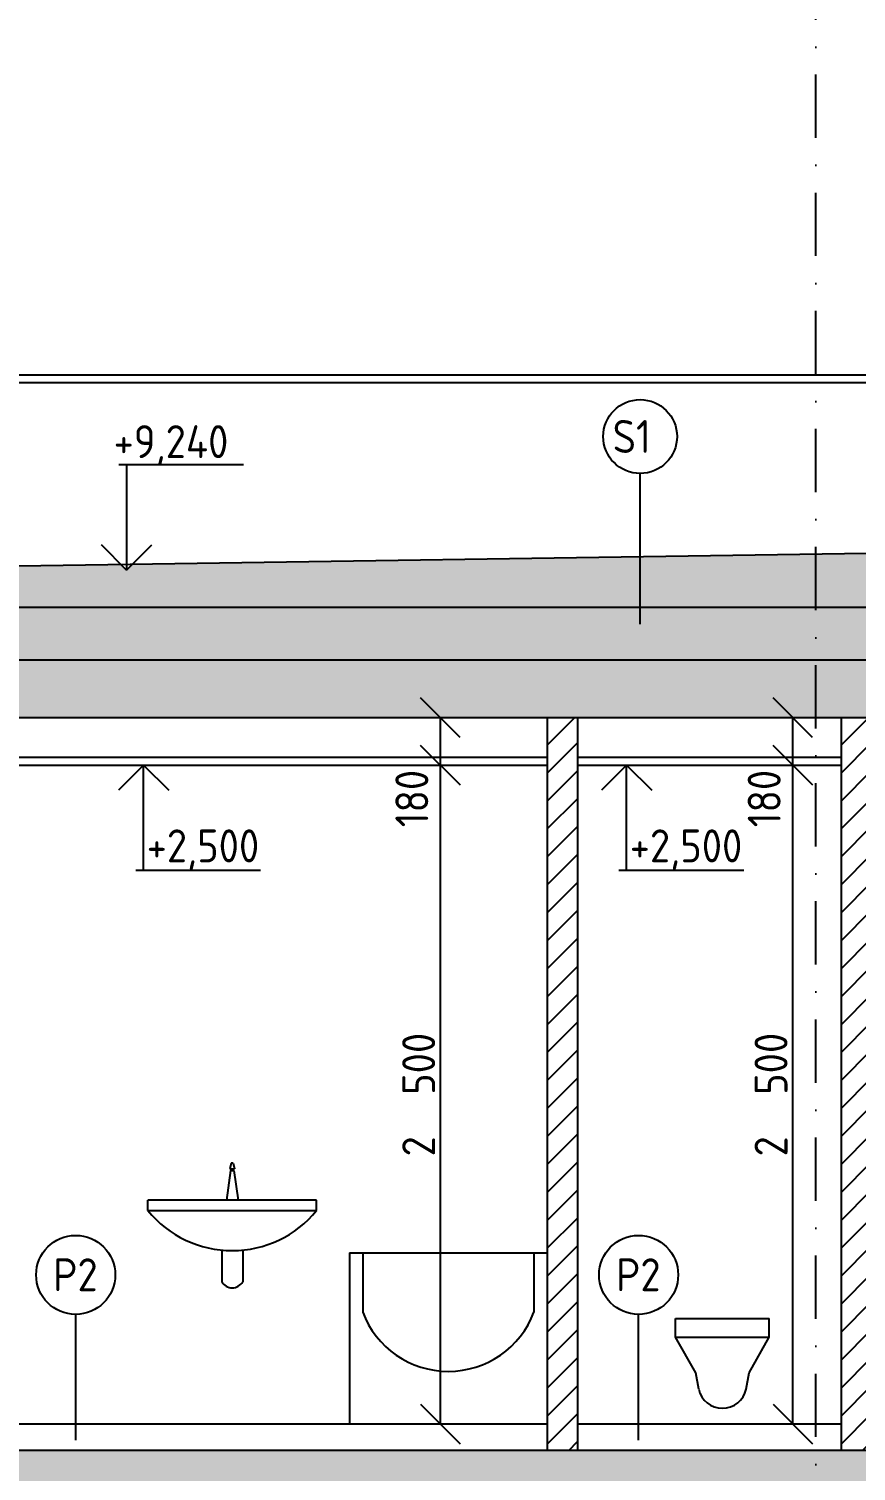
# Model space of a CAD drawing. Extents: x 3792242 to 5145247, y -1546315 to -1031918.
# Drawn here: x 3801868 to 3805008, y -1529822 to -1524350 of the extents above; entities that cross this region are included whole.
import ezdxf

# ---------------------------------------------------------------- set-up
doc = ezdxf.new("R2010")
doc.units = 0
doc.header["$MEASUREMENT"] = 0
doc.linetypes.add('BODKOCIARKOVANA_3', pattern=[5.6, 3, -1.3, 0, -1.3])
doc.layers.get('0').update_dxf_attribs({"linetype": 'CONTINUOUS'})
doc.layers.get('Defpoints').update_dxf_attribs({"color": 61, "linetype": 'CONTINUOUS'})
for name, color, linetype in [('KÓTY', 4, 'CONTINUOUS'), ('MÚRY', 1, 'CONTINUOUS'), ('OKNÁ', 143, 'CONTINUOUS'), ('osi', 253, 'CONTINUOUS'), ('TENKÁ', 7, 'CONTINUOUS'), ('ZARIADOVACIE', 144, 'CONTINUOUS'), ('ŠRAFY', 82, 'CONTINUOUS'), ('šrafy-múry', 8, 'CONTINUOUS')]:
    doc.layers.add(name, color=color, linetype=linetype)
doc.styles.add('STYLE1', font='isocp.shx')
doc.dimstyles.new('STANDARD-50', dxfattribs={"dimtxt": 125, "dimasz": 150, "dimexe": 10, "dimexo": 200, "dimgap": 20, "dimtad": 1, "dimdsep": 46, "dimlunit": 6, "dimtxsty": 'STYLE1', "dimblk1": 'OBLIQUE', "dimblk2": 'OBLIQUE', "dimsah": 1, "dimcen": 2.5, "dimse1": 1, "dimse2": 1, "dimadec": 0, "dimazin": 0, "dimtfac": 1, "dimtmove": 1, "dimatfit": 3, "dimldrblk": 'OBLIQUE', "dimfxl": 1, "dimtolj": 1, "dimtzin": 0, "dimarcsym": 0})
pattern_1 = [(45, (-139994.81, -26883.5), (53.0330086, 194.4543648), [250, -50, 0, -50])]
pattern_2 = [(0, (42813.193, 0), (0, 37.5), [37.5, -37.5]), (90, (42813.193, 0), (-37.5, 2e-15), [37.5, -37.5])]

# ---------------------------------------------------------------- blocks, each defined once
blk = doc.blocks.new('_OBLIQUE')
at = {"color": 0, "linetype": 'ByBlock'}
blk.add_line((-0.5, -0.5), (0.5, 0.5), dxfattribs=at)
blk = doc.blocks.new('*D33646')
at = {"layer": 'Defpoints', "color": 0}
for p in [(3804515.2, -1527143.8), (3804767.2, -1527143.8), (3804515.2, -1529643.8)]:
    blk.add_point(p, dxfattribs=at)
at = {"layer": 'KÓTY', "color": 0, "lineweight": -2, "ltscale": 0.25}
blk.add_line((3804767.2, -1529643.8), (3804767.2, -1527143.8), dxfattribs=at)
at = {"layer": 'KÓTY', "color": 0, "linetype": 'ByBlock', "lineweight": -2, "xscale": 150, "yscale": 150, "zscale": 150}
for p, rotation in [((3804767.2, -1527143.8), 90), ((3804767.2, -1529643.8), 270)]:
    blk.add_blockref('_OBLIQUE', p, dxfattribs=dict(at, rotation=rotation))
at = {"layer": 'KÓTY', "color": 0, "insert": (3804684.7, -1528393.8), "char_height": 125, "attachment_point": 5, "rotation": 90, "style": 'STYLE1'}
blk.add_mtext('\\A1;2ﾠ500', dxfattribs=at)
blk = doc.blocks.new('*D33647')
at = {"layer": 'Defpoints', "color": 0}
for p in [(3804767.2, -1526963.8), (3804767.2, -1526963.8), (3804767.2, -1527143.8)]:
    blk.add_point(p, dxfattribs=at)
at = {"layer": 'KÓTY', "color": 0, "lineweight": -2, "ltscale": 0.25}
blk.add_line((3804767.2, -1527143.8), (3804767.2, -1526963.8), dxfattribs=at)
at = {"layer": 'KÓTY', "color": 0, "linetype": 'ByBlock', "lineweight": -2, "xscale": 150, "yscale": 150, "zscale": 150}
for p, rotation in [((3804767.2, -1526963.8), 90), ((3804767.2, -1527143.8), 270)]:
    blk.add_blockref('_OBLIQUE', p, dxfattribs=dict(at, rotation=rotation))
at = {"layer": 'KÓTY', "color": 0, "insert": (3804658.7, -1527270.5), "char_height": 125, "attachment_point": 5, "rotation": 90, "style": 'STYLE1'}
blk.add_mtext('\\A1;180', dxfattribs=at)
blk = doc.blocks.new('*D33648')
at = {"layer": 'Defpoints', "color": 0}
for p in [(3803178.2, -1527143.8), (3803430.2, -1527143.8), (3803178.2, -1529643.8)]:
    blk.add_point(p, dxfattribs=at)
at = {"layer": 'KÓTY', "color": 0, "lineweight": -2, "ltscale": 0.25}
blk.add_line((3803430.2, -1529643.8), (3803430.2, -1527143.8), dxfattribs=at)
at = {"layer": 'KÓTY', "color": 0, "linetype": 'ByBlock', "lineweight": -2, "xscale": 150, "yscale": 150, "zscale": 150}
for p, rotation in [((3803430.2, -1527143.8), 90), ((3803430.2, -1529643.8), 270)]:
    blk.add_blockref('_OBLIQUE', p, dxfattribs=dict(at, rotation=rotation))
at = {"layer": 'KÓTY', "color": 0, "insert": (3803347.7, -1528393.8), "char_height": 125, "attachment_point": 5, "rotation": 90, "style": 'STYLE1'}
blk.add_mtext('\\A1;2ﾠ500', dxfattribs=at)
blk = doc.blocks.new('*D33649')
at = {"layer": 'Defpoints', "color": 0}
for p in [(3803430.2, -1526963.8), (3803430.2, -1526963.8), (3803430.2, -1527143.8)]:
    blk.add_point(p, dxfattribs=at)
at = {"layer": 'KÓTY', "color": 0, "lineweight": -2, "ltscale": 0.25}
blk.add_line((3803430.2, -1527143.8), (3803430.2, -1526963.8), dxfattribs=at)
at = {"layer": 'KÓTY', "color": 0, "linetype": 'ByBlock', "lineweight": -2, "xscale": 150, "yscale": 150, "zscale": 150}
for p, rotation in [((3803430.2, -1526963.8), 90), ((3803430.2, -1527143.8), 270)]:
    blk.add_blockref('_OBLIQUE', p, dxfattribs=dict(at, rotation=rotation))
at = {"layer": 'KÓTY', "color": 0, "insert": (3803321.7, -1527270.5), "char_height": 125, "attachment_point": 5, "rotation": 90, "style": 'STYLE1'}
blk.add_mtext('\\A1;180', dxfattribs=at)

msp = doc.modelspace()

# ---------------------------------------------------------------- hatches: boundary and pattern name
at = {"layer": 'ŠRAFY'}
h = msp.add_hatch(dxfattribs=at)
h.set_pattern_fill('SQUARE', color=256, scale=300)
h.set_pattern_definition(pattern_2)
h.paths.add_polyline_path([(3800837.693, -1526403.77), (3796440.193, -1526337.808), (3796440.193, -1526543.77), (3809320.193, -1526543.77), (3809320.193, -1526276.533), (3802260.535, -1526382.428), (3802239.193, -1526403.77), (3802218.481, -1526383.058)])
h.paths.add_polyline_path([(3808320.193, -1526564.799), (3808320.193, -1526277.201), (3808570.193, -1526277.201), (3808570.193, -1526564.799)], flags=9)
h.paths.add_polyline_path([(3806196.995, -1526317.059), (3806703.794, -1526317.059), (3806703.794, -1526517.173), (3806196.995, -1526517.173)], flags=24)
h = msp.add_hatch(dxfattribs=at)
h.set_pattern_fill('SQUARE', color=256, scale=300)
h.set_pattern_definition(pattern_2)
h.paths.add_polyline_path([(3806248.152, -1526543.77), (3796440.193, -1526543.77), (3796440.193, -1526743.77), (3806248.152, -1526743.77)])
h.paths.add_polyline_path([(3797085.193, -1526935.299), (3797085.193, -1526647.701), (3797335.193, -1526647.701), (3797335.193, -1526935.299)], flags=9)
at = {"layer": 'ŠRAFY', "ltscale": 0.25}
h = msp.add_hatch(dxfattribs=at)
h.set_pattern_fill('ANSI31', color=256, scale=600, style=0)
h.set_pattern_definition([(45, (-465210.81, -3000), (-53.0330086, 53.0330086), [])])
h.paths.add_polyline_path([(3803950.193, -1529743.77), (3803950.193, -1529643.77), (3803950.193, -1526963.77), (3803835.193, -1526963.77), (3803835.193, -1529643.77), (3803835.193, -1529743.77)])
h = msp.add_hatch(dxfattribs=at)
h.set_pattern_fill('ANSI31', color=256, scale=600, style=0)
h.set_pattern_definition([(45, (-464095.81, -3000), (-53.0330086, 53.0330086), [])])
h.paths.add_polyline_path([(3805065.193, -1529743.77), (3805065.193, -1529643.77), (3805065.193, -1526963.77), (3804950.193, -1526963.77), (3804950.193, -1529643.77), (3804950.193, -1529743.77)])
at = {"layer": 'šrafy-múry'}
h = msp.add_hatch(dxfattribs=at)
h.set_pattern_fill('ANSI36', color=253, scale=800)
h.set_pattern_definition(pattern_1)
h.paths.add_polyline_path([(3801420.193, -1527013.77), (3801420.193, -1526963.77), (3801535.193, -1526963.77), (3801585.193, -1526963.77), (3803835.193, -1526963.77), (3803950.193, -1526963.77), (3804950.193, -1526963.77), (3805065.193, -1526963.77), (3809340.193, -1526963.77), (3809340.193, -1527213.77), (3809680.193, -1527213.77), (3809680.193, -1525793.77), (3809520.193, -1525793.77), (3809520.193, -1526743.77), (3796240.193, -1526743.77), (3796240.193, -1525793.77), (3796080.193, -1525793.77), (3796080.193, -1527383.77), (3796420.193, -1527383.77), (3796420.193, -1527013.77), (3796420.193, -1526963.77), (3800085.193, -1526963.77), (3800085.193, -1527013.77)])
h.paths.add_polyline_path([(3797085.193, -1526935.299), (3797085.193, -1526647.701), (3797335.193, -1526647.701), (3797335.193, -1526935.299)], flags=24)
h.paths.add_polyline_path([(3808246.193, -1527070.799), (3808246.193, -1526783.201), (3808496.193, -1526783.201), (3808496.193, -1527070.799)], flags=24)
h.paths.add_polyline_path([(3808601.193, -1526941.799), (3808601.193, -1526654.201), (3808851.193, -1526654.201), (3808851.193, -1526941.799)], flags=24)
h = msp.add_hatch(dxfattribs=at)
h.set_pattern_fill('ANSI36', color=253, scale=800)
h.set_pattern_definition(pattern_1)
h.paths.add_polyline_path([(3796080.193, -1530213.77), (3796420.193, -1530213.77), (3796420.193, -1529963.77), (3801370.193, -1529963.77), (3801535.193, -1529963.77), (3803835.193, -1529963.77), (3803950.193, -1529963.77), (3804950.193, -1529963.77), (3805065.193, -1529963.77), (3809340.193, -1529963.77), (3809340.193, -1530213.77), (3809680.193, -1530213.77), (3809680.193, -1529743.77), (3796080.193, -1529743.77)])

# ---------------------------------------------------------------- linework, layer by layer
at = {"layer": 'MÚRY'}
for p, q in [((3809320.193, -1526276.533), (3800837.693, -1526403.77)), ((3803835.193, -1526963.77), (3801535.193, -1526963.77)), ((3803835.193, -1526963.77), (3803835.193, -1529643.77)), ((3804950.193, -1526963.77), (3803950.193, -1526963.77)), ((3803950.193, -1526963.77), (3803950.193, -1529643.77)), ((3804950.193, -1526963.77), (3804950.193, -1529643.77)), ((3803835.193, -1529643.77), (3801585.193, -1529643.77)), ((3804950.193, -1529643.77), (3803950.193, -1529643.77))]:
    msp.add_line(p, q, dxfattribs=at)
at = {"layer": 'OKNÁ', "ltscale": 0.25}
for p, q in [((3804187.943, -1526608.389), (3804187.943, -1526036.943)), ((3802046.193, -1529705.338), (3802046.193, -1529227.662)), ((3804182.193, -1529705.338), (3804182.193, -1529227.662))]:
    msp.add_line(p, q, dxfattribs=at)
for centre, radius in [((3804187.943, -1525896.943), 140), ((3802046.193, -1529077.662), 150), ((3804182.193, -1529077.662), 150)]:
    msp.add_circle(centre, radius, dxfattribs=at)
at = {"layer": 'osi', "linetype": 'BODKOCIARKOVANA_3', "ltscale": 80}
msp.add_line((3804855.193, -1542239.5), (3804855.193, -1519829.5), dxfattribs=at)
at = {"layer": 'TENKÁ'}
for p, q in [((3841450.193, -1525663.77), (3801758.2, -1525663.77)), ((3809290.193, -1525693.77), (3801758.2, -1525693.77)), ((3796440.193, -1526543.77), (3809320.193, -1526543.77)), ((3796240.193, -1526743.77), (3809520.193, -1526743.77)), ((3803950.193, -1526963.77), (3803835.193, -1526963.77)), ((3805065.193, -1526963.77), (3804950.193, -1526963.77)), ((3801585.193, -1527113.77), (3803835.193, -1527113.77)), ((3803950.193, -1527113.77), (3804950.193, -1527113.77)), ((3801585.193, -1527143.77), (3803835.193, -1527143.77)), ((3803950.193, -1527143.77), (3804950.193, -1527143.77)), ((3803835.193, -1529643.77), (3803835.193, -1529743.77)), ((3803950.193, -1529643.77), (3803950.193, -1529743.77)), ((3804950.193, -1529643.77), (3804950.193, -1529743.77)), ((3809720.193, -1529743.77), (3796040.193, -1529743.77))]:
    msp.add_line(p, q, dxfattribs=at)
at = {"layer": 'TENKÁ', "linetype": 'ByBlock', "ltscale": 0.25}
for p, q in [((3802683.498, -1526003.77), (3802209.599, -1526003.77)), ((3802239.193, -1526003.77), (3802239.193, -1526403.77)), ((3802239.193, -1526403.77), (3802143.733, -1526308.311)), ((3802239.193, -1526403.77), (3802334.652, -1526308.311)), ((3802303.693, -1527143.77), (3802208.233, -1527239.23)), ((3802303.693, -1527143.77), (3802399.152, -1527239.23)), ((3802303.693, -1527543.77), (3802303.693, -1527143.77)), ((3804136.693, -1527143.77), (3804041.233, -1527239.23)), ((3804136.693, -1527143.77), (3804232.152, -1527239.23)), ((3804136.693, -1527543.77), (3804136.693, -1527143.77)), ((3802747.998, -1527543.77), (3802274.099, -1527543.77)), ((3804580.998, -1527543.77), (3804107.099, -1527543.77))]:
    msp.add_line(p, q, dxfattribs=at)
at = {"layer": 'ZARIADOVACIE', "ltscale": 0.25}
for p, q in [((3802636.043, -1528653.905), (3802631.229, -1528674.8)), ((3802644.342, -1528653.905), (3802636.043, -1528653.905)), ((3802644.342, -1528653.905), (3802649.157, -1528674.8)), ((3802633.755, -1528681.058), (3802617.827, -1528794.395)), ((3802631.229, -1528674.8), (3802649.157, -1528674.8)), ((3802633.755, -1528681.058), (3802646.63, -1528681.058)), ((3802636.193, -1528681.058), (3802636.193, -1528674.8)), ((3802644.193, -1528681.058), (3802644.193, -1528674.8)), ((3802646.63, -1528681.058), (3802662.559, -1528794.395)), ((3802320.193, -1528833.77), (3802320.193, -1528793.77)), ((3802960.193, -1528793.77), (3802320.193, -1528793.77)), ((3802320.193, -1528833.77), (3802960.193, -1528833.77)), ((3802960.193, -1528833.77), (3802960.193, -1528793.77)), ((3802600.193, -1528983.711), (3802600.193, -1529103.711)), ((3802680.193, -1528983.711), (3802680.193, -1529103.711)), ((3803085.193, -1528993.77), (3803085.193, -1529643.77)), ((3803085.193, -1528993.77), (3803835.193, -1528993.77)), ((3803135.193, -1528993.77), (3803135.193, -1529218.77)), ((3803785.193, -1528993.77), (3803785.193, -1529218.77)), ((3804322.693, -1529313.77), (3804322.693, -1529243.77)), ((3804322.693, -1529243.77), (3804677.693, -1529243.77)), ((3804677.693, -1529313.77), (3804677.693, -1529243.77)), ((3804399.278, -1529448.77), (3804322.693, -1529313.77)), ((3804322.693, -1529313.77), (3804677.693, -1529313.77)), ((3804601.108, -1529448.77), (3804677.693, -1529313.77)), ((3804410.193, -1529510.672), (3804399.278, -1529448.77)), ((3804590.193, -1529510.672), (3804601.108, -1529448.77))]:
    msp.add_line(p, q, dxfattribs=at)
for centre, radius, start, end in [((3802640.193, -1528572.607), 413.045, 219.219084, 320.780916), ((3802640.193, -1529080.456), 46.269, 210.172812, 329.827188), ((3803460.193, -1529096.548), 347.222, 200.609693, 339.390307), ((3804500.193, -1529491.816), 91.954, 191.832401, 348.167599)]:
    msp.add_arc(centre, radius, start, end, dxfattribs=at)

# ---------------------------------------------------------------- texts
at = {"layer": 'TENKÁ', "ltscale": 0.25, "style": 'STYLE1'}
for s, p in [('+9,240', (3802190.082, -1525978.749)), ('S1', (3804083.638, -1525959.121)), ('+2,500', (3802315.535, -1527512.444)), ('+2,500', (3804148.535, -1527512.444)), ('P2', (3801960.388, -1529139.84)), ('P2', (3804096.388, -1529139.84))]:
    msp.add_text(s, height=125, dxfattribs=at).set_placement(p)

# ---------------------------------------------------------------- dimensions: what is measured, and where the dimension line sits
at = {"layer": 'KÓTY', "ltscale": 0.25}
for base, p1, p2, picture, middle in [((3803430.193, -1526963.77), (3803430.193, -1527143.77), (3803430.193, -1526963.77), '*D33649', (3803404.193, -1527270.5)), ((3804767.193, -1526963.77), (3804767.193, -1527143.77), (3804767.193, -1526963.77), '*D33647', (3804741.193, -1527270.5))]:
    dim = msp.add_linear_dim(base=base, p1=p1, p2=p2, angle=90, dimstyle='STANDARD-50', override={"dimtxsty": 'STYLE1', "dimldrblk": 'OBLIQUE'}, dxfattribs=at)
    dim.commit()
    dim.dimension.update_dxf_attribs({"geometry": picture, "text_midpoint": middle, "dimtype": 160})
for base, p1, p2, picture, middle in [((3803430.193, -1527143.77), (3803178.193, -1529643.77), (3803178.193, -1527143.77), '*D33648', (3803347.65, -1528393.77)), ((3804767.193, -1527143.77), (3804515.193, -1529643.77), (3804515.193, -1527143.77), '*D33646', (3804684.65, -1528393.77))]:
    dim = msp.add_linear_dim(base=base, p1=p1, p2=p2, angle=90, dimstyle='STANDARD-50', override={"dimtxsty": 'STYLE1', "dimldrblk": 'OBLIQUE'}, dxfattribs=at)
    dim.commit()
    dim.dimension.update_dxf_attribs({"geometry": picture, "text_midpoint": middle})

doc.saveas('drawing.dxf')
